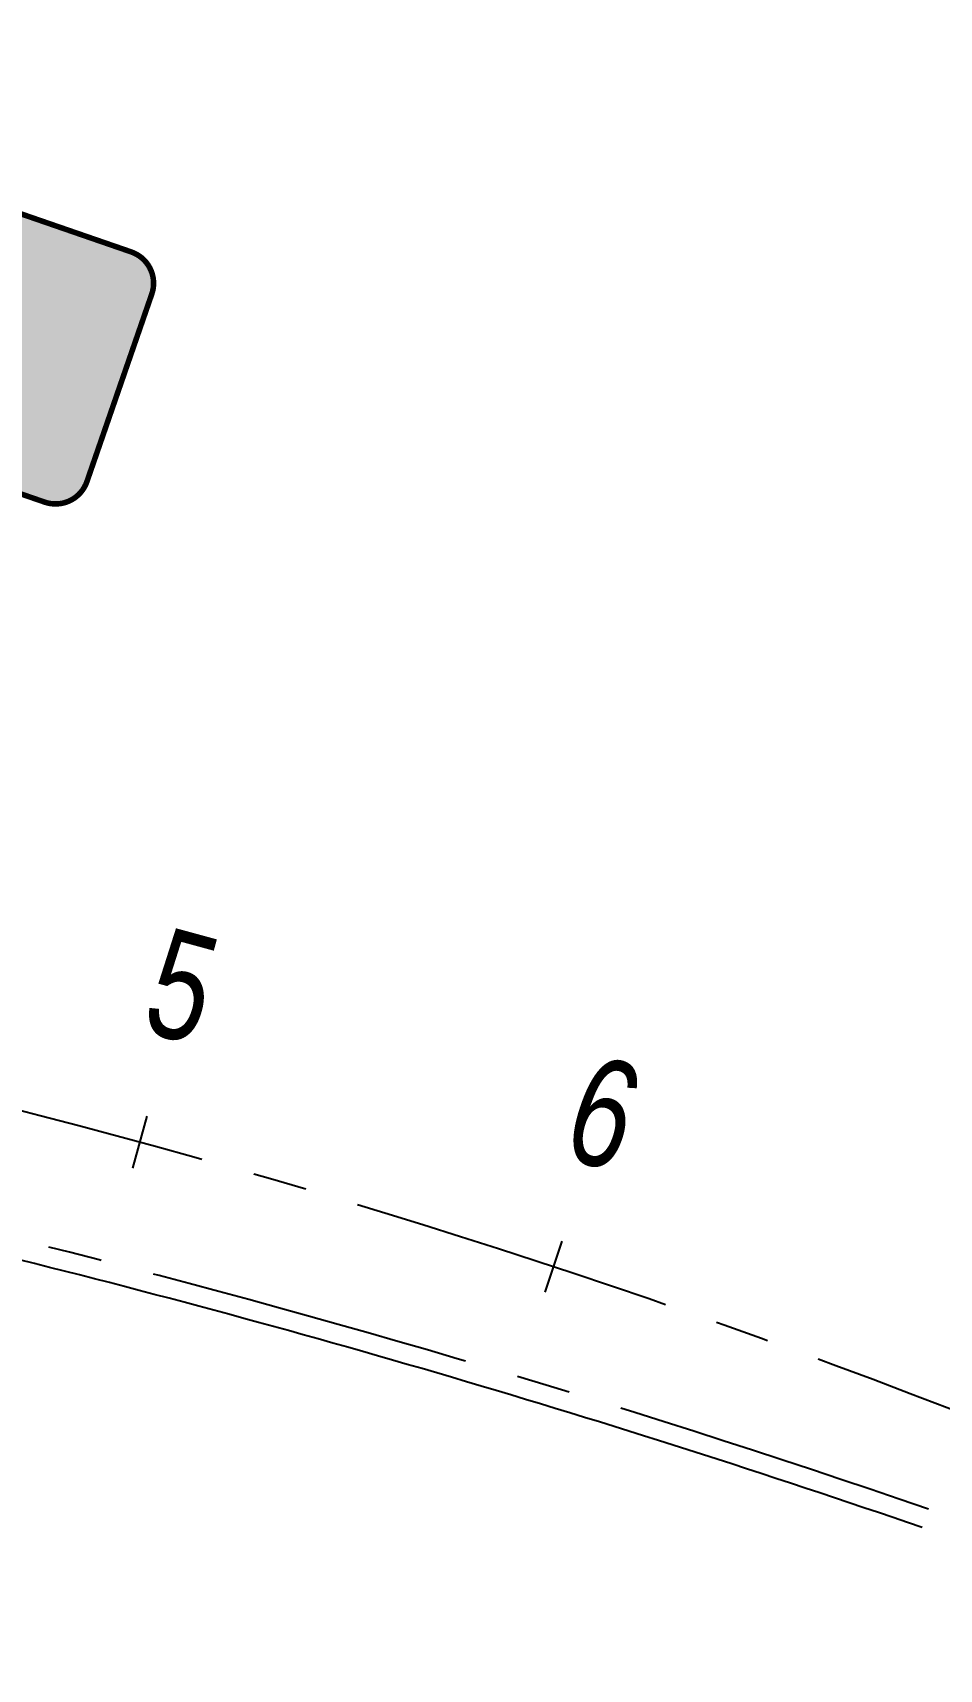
# Model space of a CAD drawing. Header units: millimetres. Extents: x 29316 to 52938, y 29851 to 35526.
# Drawn here: x 47603.3 to 47813.1, y 33172.1 to 33551.1 of the extents above; entities that cross this region are included whole.
import ezdxf
from ezdxf.enums import TextEntityAlignment as Align

# ---------------------------------------------------------------- set-up
doc = ezdxf.new("R2010")
doc.units = ezdxf.units.MM
doc.header["$MEASUREMENT"] = 0
doc.linetypes.add('CENTER2', pattern=[1.125, 0.75, -0.125, 0.125, -0.125])
doc.layers.get('0').update_dxf_attribs({"linetype": 'CONTINUOUS'})
for name, color, linetype in [('D-道路-车行道边线', 5, 'CONTINUOUS'), ('标注_桩号', 2, 'CONTINUOUS'), ('道路中线_A', 7, 'CONTINUOUS')]:
    doc.layers.add(name, color=color, linetype=linetype)
doc.styles.get("Standard").update_dxf_attribs({"font": 'rc9.shx', "width": 0.75, "height": 6, "bigfont": 'hztxt.shx'})

msp = doc.modelspace()

# ---------------------------------------------------------------- hatches: boundary and pattern name
at = {"true_color": 0xffffff}
h = msp.add_hatch(color=7, dxfattribs=at)
edge = h.paths.add_edge_path()
edge.add_line((47451.01, 33373.24), (47558.23, 33458.96))
edge.add_line((47558.23, 33458.96), (47606.11, 33442.41))
edge.add_arc((47608.62, 33449.67), 7.68, 250.9317, 340.9317)
edge.add_line((47615.88, 33447.16), (47630.89, 33490.59))
edge.add_arc((47623.63, 33493.09), 7.68, 340.9317, 430.9317)
edge.add_line((47626.14, 33500.35), (47482.37, 33550.05))
edge.add_arc((47479.86, 33542.79), 7.68, 70.9317, 160.9317)
edge.add_line((47472.6, 33545.3), (47457.59, 33501.87))
edge.add_arc((47464.85, 33499.36), 7.68, 160.9317, 250.9317)
edge.add_line((47462.34, 33492.1), (47528.04, 33469.39))
edge.add_line((47528.04, 33469.39), (47451.01, 33373.24))

# ---------------------------------------------------------------- linework, layer by layer
at = {"color": 1, "const_width": 1.28}
msp.add_lwpolyline([(47451.01, 33373.24), (47558.23, 33458.96), (47606.11, 33442.41, 0.414214), (47615.88, 33447.16), (47630.89, 33490.59, 0.414214), (47626.14, 33500.35), (47482.37, 33550.05, 0.414214), (47472.6, 33545.3), (47457.59, 33501.87, 0.414214), (47462.34, 33492.1), (47528.04, 33469.39)], format="xyb", close=True, dxfattribs=at)
at = {"color": 1, "linetype": 'CENTER2', "ltscale": 100}
msp.add_arc((47130.81, 31469.99), 1890.77, 47.02626, 82.75864, dxfattribs=at)
at = {"layer": 'D-道路-车行道边线'}
msp.add_arc((46995.12, 30845.94), 2495.5, 70.96063, 76.21133, dxfattribs=at)
at = {"layer": '标注_桩号'}
for p, q in [((47629.71, 33300.23), (47626.42, 33288.17)), ((47725.77, 33271.3), (47721.85, 33259.43))]:
    msp.add_line(p, q, dxfattribs=at)
at = {"layer": '道路中线_A', "color": 6, "linetype": 'CENTER2', "ltscale": 100}
msp.add_arc((46995.12, 30845.94), 2500, 70.96063, 76.21133, dxfattribs=at)

# ---------------------------------------------------------------- texts
at = {"layer": '标注_桩号', "width": 0.75}
for s, rotation, p in [('5', 344.7524, (47634.64, 33318.32)), ('6', 341.7222, (47731.65, 33289.1))]:
    msp.add_text(s, height=25, rotation=rotation, dxfattribs=at).set_placement(p, align=Align.CENTER)

doc.saveas('drawing.dxf')
